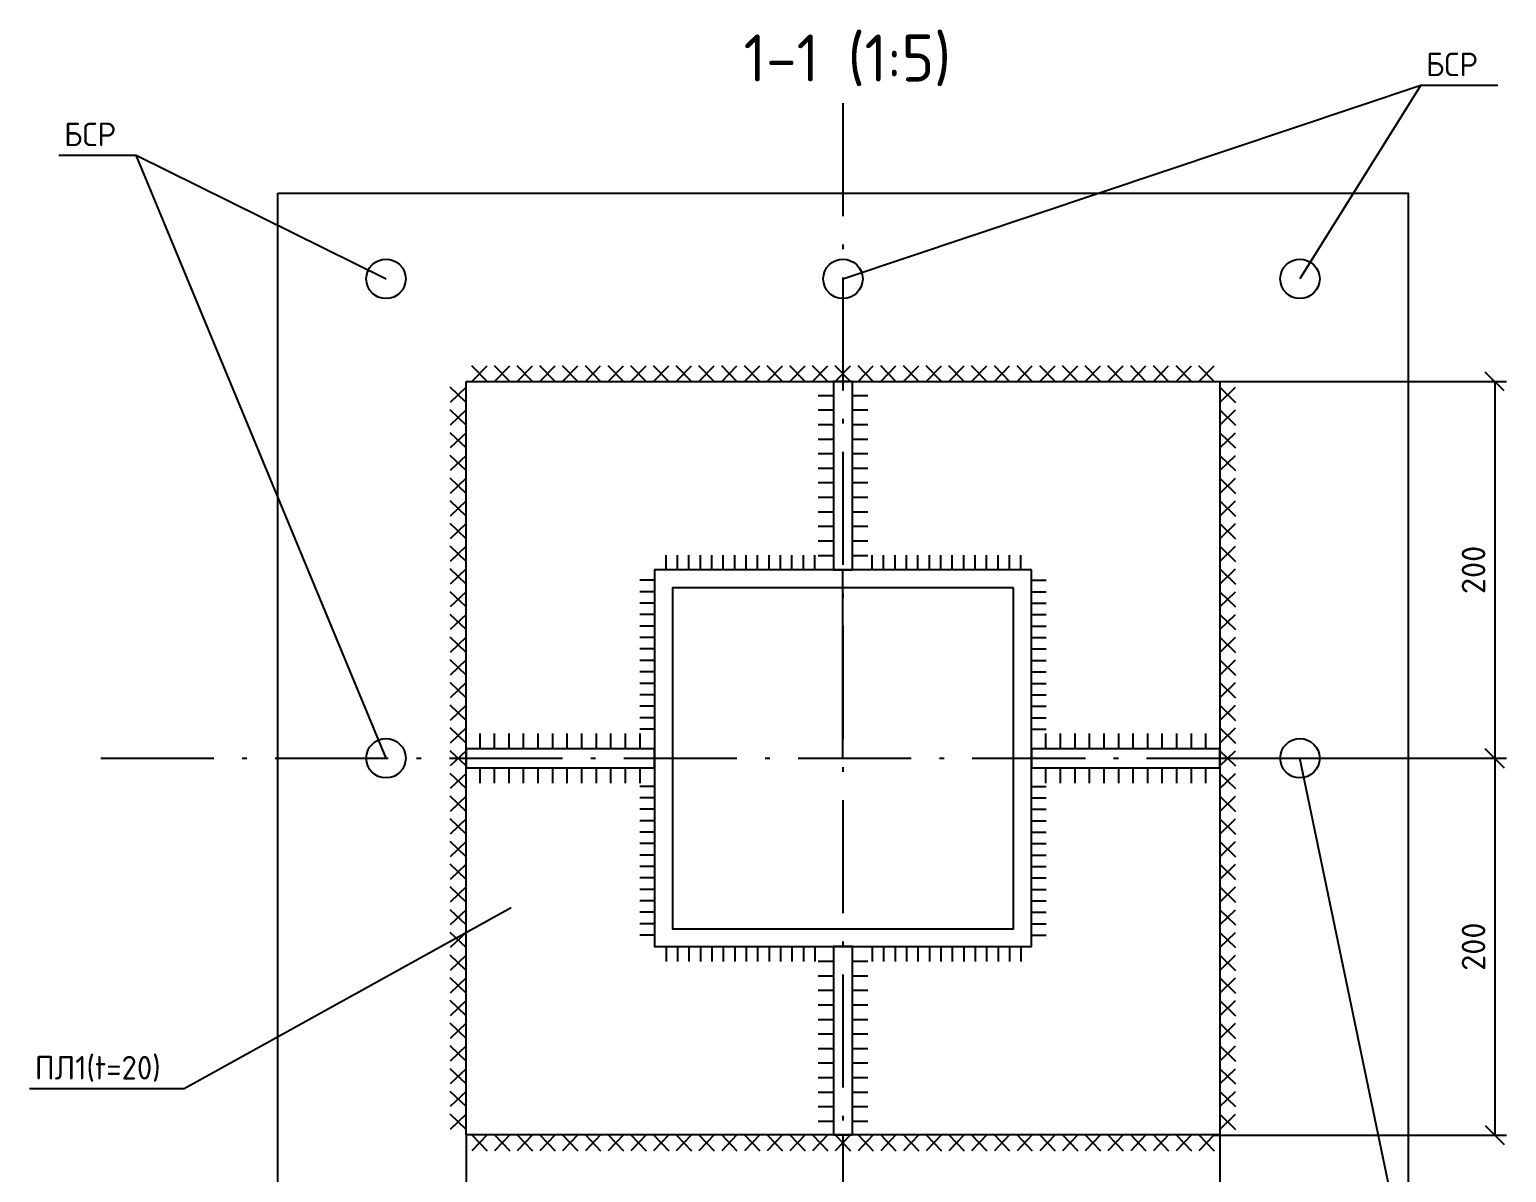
# Model space of a CAD drawing. Header units: millimetres. Extents: x 1601 to 15402, y -324 to 12625.
# Drawn here: x 11617.3 to 11774.1, y 422.4 to 543.8 of the extents above; entities that cross this region are included whole.
import ezdxf

# ---------------------------------------------------------------- set-up
doc = ezdxf.new("R2010")
doc.units = ezdxf.units.MM
doc.linetypes.add('ACAD_ISO10W100', pattern=[18.5, 12, -3, 0.5, -3])
doc.layers.add('РАЗМЕР', color=7, linetype='Continuous')
doc.styles.add('-ISOCPEUR-', font='isocpeur.TTF')
doc.styles.add('GOST', font='GOST Common.ttf')
doc.styles.get("Standard").update_dxf_attribs({"font": 'GOST Common.ttf'})
doc.dimstyles.new('М 1 к 50', dxfattribs={"dimtxt": 2.5, "dimasz": 2, "dimexe": 1.25, "dimexo": 0, "dimgap": 1, "dimtad": 1, "dimdec": 0, "dimlfac": 50, "dimzin": 0, "dimdsep": 46, "dimtxsty": 'GOST', "dimblk": 'OBLIQUE', "dimcen": 0, "dimclrd": 256, "dimclre": 256, "dimclrt": 256, "dimazin": 2, "dimtfac": 1, "dimtdec": 0, "dimtmove": 0, "dimatfit": 3, "dimldrblk": 'NONE', "dimfxl": 1.25, "dimtolj": 1, "dimtzin": 0, "dimlwd": -1, "dimlwe": -1, "dimarcsym": 2})

# ---------------------------------------------------------------- blocks, each defined once
blk = doc.blocks.new('_Oblique')
at = {"color": 0, "linetype": 'ByBlock', "lineweight": -2}
blk.add_line((-0.5, -0.5), (0.5, 0.5), dxfattribs=at)
blk = doc.blocks.new('*D801')
at = {"transparency": 16777216}
for p, q in [((11743.64, 506.42), (11774.07, 506.42)), ((11772.82, 506.42), (11772.82, 466.42)), ((11743.64, 466.42), (11774.07, 466.42))]:
    blk.add_line(p, q, dxfattribs=at)
at = {"layer": 'Defpoints', "color": 0, "transparency": 16777216}
for p in [(11743.64, 506.42), (11743.64, 466.42), (11772.82, 466.42)]:
    blk.add_point(p, dxfattribs=at)
at = {"transparency": 16777216, "xscale": 2, "yscale": 2, "zscale": 2}
for p, rotation in [((11772.82, 506.42), 90), ((11772.82, 466.42), 270)]:
    blk.add_blockref('_Oblique', p, dxfattribs=dict(at, rotation=rotation))
at = {"transparency": 16777216, "insert": (11770.57, 486.42), "char_height": 2.5, "attachment_point": 5, "rotation": 90, "style": '-ISOCPEUR-'}
blk.add_mtext('\\A1;200', dxfattribs=at)
blk = doc.blocks.new('_None')
blk = doc.blocks.new('*D802')
at = {"transparency": 16777216}
for p, q in [((11752.15, 466.42), (11774.07, 466.42)), ((11772.82, 466.42), (11772.82, 426.42)), ((11743.03, 426.42), (11774.07, 426.42))]:
    blk.add_line(p, q, dxfattribs=at)
at = {"layer": 'Defpoints', "color": 0, "transparency": 16777216}
for p in [(11752.15, 466.42), (11743.03, 426.42), (11772.82, 426.42)]:
    blk.add_point(p, dxfattribs=at)
at = {"transparency": 16777216, "xscale": 2, "yscale": 2, "zscale": 2}
for p, rotation in [((11772.82, 466.42), 90), ((11772.82, 426.42), 270)]:
    blk.add_blockref('_Oblique', p, dxfattribs=dict(at, rotation=rotation))
at = {"transparency": 16777216, "insert": (11770.57, 446.42), "char_height": 2.5, "attachment_point": 5, "rotation": 90, "style": '-ISOCPEUR-'}
blk.add_mtext('\\A1;200', dxfattribs=at)
blk = doc.blocks.new('*D803')
at = {"transparency": 16777216}
for p, q in [((11663.64, 426.42), (11663.64, 392.73)), ((11703.64, 426.42), (11703.64, 392.73)), ((11663.64, 393.98), (11703.64, 393.98))]:
    blk.add_line(p, q, dxfattribs=at)
at = {"layer": 'Defpoints', "color": 0, "transparency": 16777216}
for p in [(11663.64, 426.42), (11703.64, 426.42), (11703.64, 393.98)]:
    blk.add_point(p, dxfattribs=at)
at = {"transparency": 16777216, "xscale": 2, "yscale": 2, "zscale": 2, "rotation": 180}
blk.add_blockref('_Oblique', (11663.64, 393.98), dxfattribs=at)
at = {"transparency": 16777216, "xscale": 2, "yscale": 2, "zscale": 2}
blk.add_blockref('_Oblique', (11703.64, 393.98), dxfattribs=at)
at = {"transparency": 16777216, "insert": (11683.64, 396.23), "char_height": 2.5, "attachment_point": 5, "style": '-ISOCPEUR-'}
blk.add_mtext('\\A1;200', dxfattribs=at)
blk = doc.blocks.new('*D804')
at = {"transparency": 16777216}
for p, q in [((11743.64, 426.42), (11743.64, 392.73)), ((11703.64, 406.42), (11703.64, 392.73)), ((11703.64, 393.98), (11743.64, 393.98))]:
    blk.add_line(p, q, dxfattribs=at)
at = {"layer": 'Defpoints', "color": 0, "transparency": 16777216}
for p in [(11743.64, 426.42), (11703.64, 406.42), (11743.64, 393.98)]:
    blk.add_point(p, dxfattribs=at)
at = {"transparency": 16777216, "xscale": 2, "yscale": 2, "zscale": 2, "rotation": 180}
blk.add_blockref('_Oblique', (11703.64, 393.98), dxfattribs=at)
at = {"transparency": 16777216, "xscale": 2, "yscale": 2, "zscale": 2}
blk.add_blockref('_Oblique', (11743.64, 393.98), dxfattribs=at)
at = {"transparency": 16777216, "insert": (11723.64, 396.23), "char_height": 2.5, "attachment_point": 5, "style": '-ISOCPEUR-'}
blk.add_mtext('\\A1;200', dxfattribs=at)

msp = doc.modelspace()

# ---------------------------------------------------------------- linework, layer by layer
at = {"color": 18, "true_color": 0x000000}
for p, q in [((11703.6416, 517.3241), (11764.9663, 537.881)), ((11764.9663, 537.881), (11752.1496, 517.3241)), ((11764.9663, 537.881), (11773.1658, 537.881)), ((11620.4018, 530.4518), (11628.6014, 530.4518)), ((11655.1337, 466.4236), (11628.6014, 530.4518)), ((11628.6014, 530.4518), (11655.1337, 517.3241)), ((11664.2391, 506.4236), (11665.8572, 508.1054)), ((11665.8572, 506.4236), (11664.2391, 508.1054)), ((11666.6508, 506.4236), (11668.2689, 508.1054)), ((11668.2689, 506.4236), (11666.6508, 508.1054)), ((11669.0625, 506.4236), (11670.6806, 508.1054)), ((11670.6806, 506.4236), (11669.0625, 508.1054)), ((11671.4743, 506.4236), (11673.0923, 508.1054)), ((11673.0923, 506.4236), (11671.4743, 508.1054)), ((11673.886, 506.4236), (11675.504, 508.1054)), ((11675.504, 506.4236), (11673.886, 508.1054)), ((11676.2977, 506.4236), (11677.9158, 508.1054)), ((11677.9158, 506.4236), (11676.2977, 508.1054)), ((11678.7094, 506.4236), (11680.3275, 508.1054)), ((11680.3275, 506.4236), (11678.7094, 508.1054)), ((11681.1211, 506.4236), (11682.7392, 508.1054)), ((11682.7392, 506.4236), (11681.1211, 508.1054)), ((11683.5328, 506.4236), (11685.1509, 508.1054)), ((11685.1509, 506.4236), (11683.5328, 508.1054)), ((11685.9446, 506.4236), (11687.5626, 508.1054)), ((11687.5626, 506.4236), (11685.9446, 508.1054)), ((11688.3563, 506.4236), (11689.9744, 508.1054)), ((11689.9744, 506.4236), (11688.3563, 508.1054)), ((11690.768, 506.4236), (11692.3861, 508.1054)), ((11692.3861, 506.4236), (11690.768, 508.1054)), ((11693.1797, 506.4236), (11694.7978, 508.1054)), ((11694.7978, 506.4236), (11693.1797, 508.1054)), ((11695.5914, 506.4236), (11697.2095, 508.1054)), ((11697.2095, 506.4236), (11695.5914, 508.1054)), ((11698.0032, 506.4236), (11699.6212, 508.1054)), ((11699.6212, 506.4236), (11698.0032, 508.1054)), ((11700.4149, 506.4236), (11702.0329, 508.1054)), ((11702.0329, 506.4236), (11700.4149, 508.1054)), ((11702.8266, 506.4236), (11704.4447, 508.1054)), ((11704.4447, 506.4236), (11702.8266, 508.1054)), ((11705.2383, 506.4236), (11706.8564, 508.1054)), ((11706.8564, 506.4236), (11705.2383, 508.1054)), ((11707.65, 506.4236), (11709.2681, 508.1054)), ((11709.2681, 506.4236), (11707.65, 508.1054)), ((11710.0617, 506.4236), (11711.6798, 508.1054)), ((11711.6798, 506.4236), (11710.0617, 508.1054)), ((11712.4735, 506.4236), (11714.0915, 508.1054)), ((11714.0915, 506.4236), (11712.4735, 508.1054)), ((11714.8852, 506.4236), (11716.5033, 508.1054)), ((11716.5033, 506.4236), (11714.8852, 508.1054)), ((11717.2969, 506.4236), (11718.915, 508.1054)), ((11718.915, 506.4236), (11717.2969, 508.1054)), ((11719.7086, 506.4236), (11721.3267, 508.1054)), ((11721.3267, 506.4236), (11719.7086, 508.1054)), ((11722.1203, 506.4236), (11723.7384, 508.1054)), ((11723.7384, 506.4236), (11722.1203, 508.1054)), ((11724.5321, 506.4236), (11726.1501, 508.1054)), ((11726.1501, 506.4236), (11724.5321, 508.1054)), ((11726.9438, 506.4236), (11728.5618, 508.1054)), ((11728.5618, 506.4236), (11726.9438, 508.1054)), ((11729.3555, 506.4236), (11730.9736, 508.1054)), ((11730.9736, 506.4236), (11729.3555, 508.1054)), ((11731.7672, 506.4236), (11733.3853, 508.1054)), ((11733.3853, 506.4236), (11731.7672, 508.1054)), ((11734.1789, 506.4236), (11735.797, 508.1054)), ((11735.797, 506.4236), (11734.1789, 508.1054)), ((11736.5906, 506.4236), (11738.2087, 508.1054)), ((11738.2087, 506.4236), (11736.5906, 508.1054)), ((11739.0024, 506.4236), (11740.6204, 508.1054)), ((11740.6204, 506.4236), (11739.0024, 508.1054)), ((11741.4141, 506.4236), (11743.0322, 508.1054)), ((11743.0322, 506.4236), (11741.4141, 508.1054)), ((11663.6416, 504.196), (11661.9598, 505.8141)), ((11663.6416, 505.8141), (11661.9598, 504.196)), ((11701.0066, 504.9518), (11702.6416, 504.9518)), ((11704.6416, 504.9518), (11706.2767, 504.9518)), ((11743.6416, 504.196), (11745.3235, 505.8141)), ((11743.6416, 505.8141), (11745.3235, 504.196)), ((11663.6416, 501.7843), (11661.9598, 503.4024)), ((11663.6416, 503.4024), (11661.9598, 501.7843)), ((11701.0066, 503.4078), (11702.6416, 503.4078)), ((11704.6416, 503.4078), (11706.2767, 503.4078)), ((11743.6416, 501.7843), (11745.3235, 503.4024)), ((11743.6416, 503.4024), (11745.3235, 501.7843)), ((11701.0066, 501.8638), (11702.6416, 501.8638)), ((11704.6416, 501.8638), (11706.2767, 501.8638)), ((11663.6416, 499.3726), (11661.9598, 500.9907)), ((11663.6416, 500.9907), (11661.9598, 499.3726)), ((11701.0066, 500.3198), (11702.6416, 500.3198)), ((11704.6416, 500.3198), (11706.2767, 500.3198)), ((11743.6416, 499.3726), (11745.3235, 500.9907)), ((11743.6416, 500.9907), (11745.3235, 499.3726)), ((11663.6416, 496.9609), (11661.9598, 498.579)), ((11663.6416, 498.579), (11661.9598, 496.9609)), ((11701.0066, 498.7757), (11702.6416, 498.7757)), ((11704.6416, 498.7757), (11706.2767, 498.7757)), ((11743.6416, 496.9609), (11745.3235, 498.579)), ((11743.6416, 498.579), (11745.3235, 496.9609)), ((11701.0066, 497.2317), (11702.6416, 497.2317)), ((11704.6416, 497.2317), (11706.2767, 497.2317)), ((11663.6416, 494.5492), (11661.9598, 496.1672)), ((11663.6416, 496.1672), (11661.9598, 494.5492)), ((11701.0066, 495.6877), (11702.6416, 495.6877)), ((11704.6416, 495.6877), (11706.2767, 495.6877)), ((11743.6416, 494.5492), (11745.3235, 496.1672)), ((11743.6416, 496.1672), (11745.3235, 494.5492)), ((11701.0066, 494.1437), (11702.6416, 494.1437)), ((11704.6416, 494.1437), (11706.2767, 494.1437)), ((11663.6416, 492.1375), (11661.9598, 493.7555)), ((11663.6416, 493.7555), (11661.9598, 492.1375)), ((11701.0066, 492.5997), (11702.6416, 492.5997)), ((11704.6416, 492.5997), (11706.2767, 492.5997)), ((11743.6416, 492.1375), (11745.3235, 493.7555)), ((11743.6416, 493.7555), (11745.3235, 492.1375)), ((11663.6416, 489.7257), (11661.9598, 491.3438)), ((11663.6416, 491.3438), (11661.9598, 489.7257)), ((11701.0066, 491.0556), (11702.6416, 491.0556)), ((11704.6416, 491.0556), (11706.2767, 491.0556)), ((11743.6416, 489.7257), (11745.3235, 491.3438)), ((11743.6416, 491.3438), (11745.3235, 489.7257)), ((11701.0066, 489.5116), (11702.6416, 489.5116)), ((11704.6416, 489.5116), (11706.2767, 489.5116)), ((11663.6416, 487.314), (11661.9598, 488.9321)), ((11663.6416, 488.9321), (11661.9598, 487.314)), ((11684.8571, 486.4236), (11684.8571, 488.0022)), ((11686.0726, 486.4236), (11686.0726, 488.0022)), ((11687.2881, 486.4236), (11687.2881, 488.0022)), ((11688.5036, 486.4236), (11688.5036, 488.0022)), ((11689.719, 486.4236), (11689.719, 488.0022)), ((11690.9345, 486.4236), (11690.9345, 488.0022)), ((11692.15, 486.4236), (11692.15, 488.0022)), ((11693.3655, 486.4236), (11693.3655, 488.0022)), ((11694.581, 486.4236), (11694.581, 488.0022)), ((11695.7965, 486.4236), (11695.7965, 488.0022)), ((11697.0119, 486.4236), (11697.0119, 488.0022)), ((11698.2274, 486.4236), (11698.2274, 488.0022)), ((11699.4429, 486.4236), (11699.4429, 488.0022)), ((11700.6584, 486.4236), (11700.6584, 488.0022)), ((11701.0066, 487.9676), (11702.6416, 487.9676)), ((11704.6416, 487.9676), (11706.2767, 487.9676)), ((11706.7358, 486.4236), (11706.7358, 488.0022)), ((11707.9513, 486.4236), (11707.9513, 488.0022)), ((11709.1668, 486.4236), (11709.1668, 488.0022)), ((11710.3823, 486.4236), (11710.3823, 488.0022)), ((11711.5977, 486.4236), (11711.5977, 488.0022)), ((11712.8132, 486.4236), (11712.8132, 488.0022)), ((11714.0287, 486.4236), (11714.0287, 488.0022)), ((11715.2442, 486.4236), (11715.2442, 488.0022)), ((11716.4597, 486.4236), (11716.4597, 488.0022)), ((11717.6752, 486.4236), (11717.6752, 488.0022)), ((11718.8906, 486.4236), (11718.8906, 488.0022)), ((11720.1061, 486.4236), (11720.1061, 488.0022)), ((11721.3216, 486.4236), (11721.3216, 488.0022)), ((11722.5371, 486.4236), (11722.5371, 488.0022)), ((11743.6416, 487.314), (11745.3235, 488.9321)), ((11743.6416, 488.9321), (11745.3235, 487.314)), ((11663.6416, 484.9023), (11661.9598, 486.5204)), ((11663.6416, 486.5204), (11661.9598, 484.9023)), ((11703.6416, 466.4236), (11703.6416, 486.4236)), ((11743.6416, 484.9023), (11745.3235, 486.5204)), ((11743.6416, 486.5204), (11745.3235, 484.9023)), ((11683.6416, 485.3191), (11682.063, 485.3191)), ((11723.6416, 485.3191), (11725.2202, 485.3191)), ((11663.6416, 482.4906), (11661.9598, 484.1087)), ((11663.6416, 484.1087), (11661.9598, 482.4906)), ((11683.6416, 484.1036), (11682.063, 484.1036)), ((11683.6416, 482.8881), (11682.063, 482.8881)), ((11723.6416, 484.1036), (11725.2202, 484.1036)), ((11723.6416, 482.8881), (11725.2202, 482.8881)), ((11743.6416, 482.4906), (11745.3235, 484.1087)), ((11743.6416, 484.1087), (11745.3235, 482.4906)), ((11663.6416, 480.0789), (11661.9598, 481.6969)), ((11663.6416, 481.6969), (11661.9598, 480.0789)), ((11683.6416, 481.6726), (11682.063, 481.6726)), ((11723.6416, 481.6726), (11725.2202, 481.6726)), ((11743.6416, 480.0789), (11745.3235, 481.6969)), ((11743.6416, 481.6969), (11745.3235, 480.0789)), ((11683.6416, 480.4571), (11682.063, 480.4571)), ((11723.6416, 480.4571), (11725.2202, 480.4571)), ((11663.6416, 477.6671), (11661.9598, 479.2852)), ((11663.6416, 479.2852), (11661.9598, 477.6671)), ((11683.6416, 479.2416), (11682.063, 479.2416)), ((11723.6416, 479.2416), (11725.2202, 479.2416)), ((11743.6416, 477.6671), (11745.3235, 479.2852)), ((11743.6416, 479.2852), (11745.3235, 477.6671)), ((11663.6416, 475.2554), (11661.9598, 476.8735)), ((11663.6416, 476.8735), (11661.9598, 475.2554)), ((11683.6416, 478.0262), (11682.063, 478.0262)), ((11683.6416, 476.8107), (11682.063, 476.8107)), ((11723.6416, 478.0262), (11725.2202, 478.0262)), ((11723.6416, 476.8107), (11725.2202, 476.8107)), ((11743.6416, 475.2554), (11745.3235, 476.8735)), ((11743.6416, 476.8735), (11745.3235, 475.2554)), ((11683.6416, 475.5952), (11682.063, 475.5952)), ((11723.6416, 475.5952), (11725.2202, 475.5952)), ((11663.6416, 472.8437), (11661.9598, 474.4618)), ((11663.6416, 474.4618), (11661.9598, 472.8437)), ((11683.6416, 474.3797), (11682.063, 474.3797)), ((11723.6416, 474.3797), (11725.2202, 474.3797)), ((11743.6416, 472.8437), (11745.3235, 474.4618)), ((11743.6416, 474.4618), (11745.3235, 472.8437)), ((11663.6416, 470.432), (11661.9598, 472.0501)), ((11663.6416, 472.0501), (11661.9598, 470.432)), ((11683.6416, 473.1642), (11682.063, 473.1642)), ((11683.6416, 471.9487), (11682.063, 471.9487)), ((11723.6416, 473.1642), (11725.2202, 473.1642)), ((11723.6416, 471.9487), (11725.2202, 471.9487)), ((11743.6416, 470.432), (11745.3235, 472.0501)), ((11743.6416, 472.0501), (11745.3235, 470.432)), ((11683.6416, 470.7332), (11682.063, 470.7332)), ((11723.6416, 470.7332), (11725.2202, 470.7332)), ((11663.6416, 468.0203), (11661.9598, 469.6383)), ((11663.6416, 469.6383), (11661.9598, 468.0203)), ((11665.1134, 467.4236), (11665.1134, 469.0586)), ((11666.6574, 467.4236), (11666.6574, 469.0586)), ((11668.2014, 467.4236), (11668.2014, 469.0586)), ((11669.7454, 467.4236), (11669.7454, 469.0586)), ((11671.2895, 467.4236), (11671.2895, 469.0586)), ((11672.8335, 467.4236), (11672.8335, 469.0586)), ((11674.3775, 467.4236), (11674.3775, 469.0586)), ((11675.9215, 467.4236), (11675.9215, 469.0586)), ((11677.4655, 467.4236), (11677.4655, 469.0586)), ((11679.0096, 467.4236), (11679.0096, 469.0586)), ((11680.5536, 467.4236), (11680.5536, 469.0586)), ((11683.6416, 469.5178), (11682.063, 469.5178)), ((11682.0976, 467.4236), (11682.0976, 469.0586)), ((11723.6416, 469.5178), (11725.2202, 469.5178)), ((11725.1856, 467.4236), (11725.1856, 469.0586)), ((11726.7297, 467.4236), (11726.7297, 469.0586)), ((11728.2737, 467.4236), (11728.2737, 469.0586)), ((11729.8177, 467.4236), (11729.8177, 469.0586)), ((11731.3617, 467.4236), (11731.3617, 469.0586)), ((11732.9057, 467.4236), (11732.9057, 469.0586)), ((11734.4498, 467.4236), (11734.4498, 469.0586)), ((11735.9938, 467.4236), (11735.9938, 469.0586)), ((11737.5378, 467.4236), (11737.5378, 469.0586)), ((11739.0818, 467.4236), (11739.0818, 469.0586)), ((11740.6258, 467.4236), (11740.6258, 469.0586)), ((11742.1699, 467.4236), (11742.1699, 469.0586)), ((11743.6416, 468.0203), (11745.3235, 469.6383)), ((11743.6416, 469.6383), (11745.3235, 468.0203)), ((11663.6416, 465.6085), (11661.9598, 467.2266)), ((11663.6416, 467.2266), (11661.9598, 465.6085)), ((11743.6416, 465.6085), (11745.3235, 467.2266)), ((11743.6416, 467.2266), (11745.3235, 465.6085)), ((11767.3342, 393.4639), (11752.1496, 466.4236)), ((11663.6416, 463.1968), (11661.9598, 464.8149)), ((11663.6416, 464.8149), (11661.9598, 463.1968)), ((11665.1134, 463.7885), (11665.1134, 465.4236)), ((11666.6574, 463.7885), (11666.6574, 465.4236)), ((11668.2014, 463.7885), (11668.2014, 465.4236)), ((11669.7454, 463.7885), (11669.7454, 465.4236)), ((11671.2895, 463.7885), (11671.2895, 465.4236)), ((11672.8335, 463.7885), (11672.8335, 465.4236)), ((11674.3775, 463.7885), (11674.3775, 465.4236)), ((11675.9215, 463.7885), (11675.9215, 465.4236)), ((11677.4655, 463.7885), (11677.4655, 465.4236)), ((11679.0096, 463.7885), (11679.0096, 465.4236)), ((11680.5536, 463.7885), (11680.5536, 465.4236)), ((11682.0976, 463.7885), (11682.0976, 465.4236)), ((11725.1856, 463.7885), (11725.1856, 465.4236)), ((11726.7297, 463.7885), (11726.7297, 465.4236)), ((11728.2737, 463.7885), (11728.2737, 465.4236)), ((11729.8177, 463.7885), (11729.8177, 465.4236)), ((11731.3617, 463.7885), (11731.3617, 465.4236)), ((11732.9057, 463.7885), (11732.9057, 465.4236)), ((11734.4498, 463.7885), (11734.4498, 465.4236)), ((11735.9938, 463.7885), (11735.9938, 465.4236)), ((11737.5378, 463.7885), (11737.5378, 465.4236)), ((11739.0818, 463.7885), (11739.0818, 465.4236)), ((11740.6258, 463.7885), (11740.6258, 465.4236)), ((11742.1699, 463.7885), (11742.1699, 465.4236)), ((11743.6416, 463.1968), (11745.3235, 464.8149)), ((11743.6416, 464.8149), (11745.3235, 463.1968)), ((11683.6416, 463.4403), (11682.063, 463.4403)), ((11723.6416, 463.4403), (11725.2202, 463.4403)), ((11663.6416, 460.7851), (11661.9598, 462.4032)), ((11663.6416, 462.4032), (11661.9598, 460.7851)), ((11683.6416, 462.2249), (11682.063, 462.2249)), ((11683.6416, 461.0094), (11682.063, 461.0094)), ((11723.6416, 462.2249), (11725.2202, 462.2249)), ((11723.6416, 461.0094), (11725.2202, 461.0094)), ((11743.6416, 460.7851), (11745.3235, 462.4032)), ((11743.6416, 462.4032), (11745.3235, 460.7851)), ((11663.6416, 458.3734), (11661.9598, 459.9915)), ((11663.6416, 459.9915), (11661.9598, 458.3734)), ((11683.6416, 459.7939), (11682.063, 459.7939)), ((11723.6416, 459.7939), (11725.2202, 459.7939)), ((11743.6416, 458.3734), (11745.3235, 459.9915)), ((11743.6416, 459.9915), (11745.3235, 458.3734)), ((11683.6416, 458.5784), (11682.063, 458.5784)), ((11723.6416, 458.5784), (11725.2202, 458.5784)), ((11663.6416, 455.9617), (11661.9598, 457.5798)), ((11663.6416, 457.5798), (11661.9598, 455.9617)), ((11683.6416, 457.3629), (11682.063, 457.3629)), ((11723.6416, 457.3629), (11725.2202, 457.3629)), ((11743.6416, 455.9617), (11745.3235, 457.5798)), ((11743.6416, 457.5798), (11745.3235, 455.9617)), ((11663.6416, 453.55), (11661.9598, 455.168)), ((11663.6416, 455.168), (11661.9598, 453.55)), ((11683.6416, 456.1474), (11682.063, 456.1474)), ((11683.6416, 454.932), (11682.063, 454.932)), ((11723.6416, 456.1474), (11725.2202, 456.1474)), ((11723.6416, 454.932), (11725.2202, 454.932)), ((11743.6416, 453.55), (11745.3235, 455.168)), ((11743.6416, 455.168), (11745.3235, 453.55)), ((11683.6416, 453.7165), (11682.063, 453.7165)), ((11723.6416, 453.7165), (11725.2202, 453.7165)), ((11663.6416, 451.1382), (11661.9598, 452.7563)), ((11663.6416, 452.7563), (11661.9598, 451.1382)), ((11683.6416, 452.501), (11682.063, 452.501)), ((11723.6416, 452.501), (11725.2202, 452.501)), ((11743.6416, 451.1382), (11745.3235, 452.7563)), ((11743.6416, 452.7563), (11745.3235, 451.1382)), ((11633.6953, 431.3465), (11668.4315, 450.5952)), ((11663.6416, 448.7265), (11661.9598, 450.3446)), ((11663.6416, 450.3446), (11661.9598, 448.7265)), ((11683.6416, 451.2855), (11682.063, 451.2855)), ((11683.6416, 450.07), (11682.063, 450.07)), ((11723.6416, 451.2855), (11725.2202, 451.2855)), ((11723.6416, 450.07), (11725.2202, 450.07)), ((11743.6416, 448.7265), (11745.3235, 450.3446)), ((11743.6416, 450.3446), (11745.3235, 448.7265)), ((11683.6416, 448.8545), (11682.063, 448.8545)), ((11723.6416, 448.8545), (11725.2202, 448.8545)), ((11663.6416, 446.3148), (11661.9598, 447.9329)), ((11663.6416, 447.9329), (11661.9598, 446.3148)), ((11683.6416, 447.6391), (11682.063, 447.6391)), ((11723.6416, 447.6391), (11725.2202, 447.6391)), ((11743.6416, 446.3148), (11745.3235, 447.9329)), ((11743.6416, 447.9329), (11745.3235, 446.3148)), ((11663.6416, 443.9031), (11661.9598, 445.5212)), ((11663.6416, 445.5212), (11661.9598, 443.9031)), ((11684.8571, 446.4236), (11684.8571, 444.845)), ((11686.0726, 446.4236), (11686.0726, 444.845)), ((11687.2881, 446.4236), (11687.2881, 444.845)), ((11688.5036, 446.4236), (11688.5036, 444.845)), ((11689.719, 446.4236), (11689.719, 444.845)), ((11690.9345, 446.4236), (11690.9345, 444.845)), ((11692.15, 446.4236), (11692.15, 444.845)), ((11693.3655, 446.4236), (11693.3655, 444.845)), ((11694.581, 446.4236), (11694.581, 444.845)), ((11695.7965, 446.4236), (11695.7965, 444.845)), ((11697.0119, 446.4236), (11697.0119, 444.845)), ((11698.2274, 446.4236), (11698.2274, 444.845)), ((11699.4429, 446.4236), (11699.4429, 444.845)), ((11700.6584, 446.4236), (11700.6584, 444.845)), ((11706.7358, 446.4236), (11706.7358, 444.845)), ((11707.9513, 446.4236), (11707.9513, 444.845)), ((11709.1668, 446.4236), (11709.1668, 444.845)), ((11710.3823, 446.4236), (11710.3823, 444.845)), ((11711.5977, 446.4236), (11711.5977, 444.845)), ((11712.8132, 446.4236), (11712.8132, 444.845)), ((11714.0287, 446.4236), (11714.0287, 444.845)), ((11715.2442, 446.4236), (11715.2442, 444.845)), ((11716.4597, 446.4236), (11716.4597, 444.845)), ((11717.6752, 446.4236), (11717.6752, 444.845)), ((11718.8906, 446.4236), (11718.8906, 444.845)), ((11720.1061, 446.4236), (11720.1061, 444.845)), ((11721.3216, 446.4236), (11721.3216, 444.845)), ((11722.5371, 446.4236), (11722.5371, 444.845)), ((11743.6416, 443.9031), (11745.3235, 445.5212)), ((11743.6416, 445.5212), (11745.3235, 443.9031)), ((11701.0066, 444.8796), (11702.6416, 444.8796)), ((11704.6416, 444.8796), (11706.2767, 444.8796)), ((11663.6416, 441.4914), (11661.9598, 443.1094)), ((11663.6416, 443.1094), (11661.9598, 441.4914)), ((11701.0066, 443.3355), (11702.6416, 443.3355)), ((11704.6416, 443.3355), (11706.2767, 443.3355)), ((11743.6416, 441.4914), (11745.3235, 443.1094)), ((11743.6416, 443.1094), (11745.3235, 441.4914)), ((11663.6416, 439.0796), (11661.9598, 440.6977)), ((11663.6416, 440.6977), (11661.9598, 439.0796)), ((11701.0066, 441.7915), (11702.6416, 441.7915)), ((11704.6416, 441.7915), (11706.2767, 441.7915)), ((11743.6416, 439.0796), (11745.3235, 440.6977)), ((11743.6416, 440.6977), (11745.3235, 439.0796)), ((11701.0066, 440.2475), (11702.6416, 440.2475)), ((11704.6416, 440.2475), (11706.2767, 440.2475)), ((11663.6416, 436.6679), (11661.9598, 438.286)), ((11663.6416, 438.286), (11661.9598, 436.6679)), ((11701.0066, 438.7035), (11702.6416, 438.7035)), ((11704.6416, 438.7035), (11706.2767, 438.7035)), ((11743.6416, 436.6679), (11745.3235, 438.286)), ((11743.6416, 438.286), (11745.3235, 436.6679)), ((11663.6416, 434.2562), (11661.9598, 435.8743)), ((11663.6416, 435.8743), (11661.9598, 434.2562)), ((11701.0066, 437.1595), (11702.6416, 437.1595)), ((11704.6416, 437.1595), (11706.2767, 437.1595)), ((11743.6416, 434.2562), (11745.3235, 435.8743)), ((11743.6416, 435.8743), (11745.3235, 434.2562)), ((11701.0066, 435.6154), (11702.6416, 435.6154)), ((11704.6416, 435.6154), (11706.2767, 435.6154)), ((11663.6416, 431.8445), (11661.9598, 433.4626)), ((11663.6416, 433.4626), (11661.9598, 431.8445)), ((11701.0066, 434.0714), (11702.6416, 434.0714)), ((11704.6416, 434.0714), (11706.2767, 434.0714)), ((11743.6416, 431.8445), (11745.3235, 433.4626)), ((11743.6416, 433.4626), (11745.3235, 431.8445)), ((11617.2961, 431.3465), (11633.6953, 431.3465)), ((11701.0066, 432.5274), (11702.6416, 432.5274)), ((11704.6416, 432.5274), (11706.2767, 432.5274)), ((11663.6416, 429.4328), (11661.9598, 431.0509)), ((11663.6416, 431.0509), (11661.9598, 429.4328)), ((11701.0066, 430.9834), (11702.6416, 430.9834)), ((11704.6416, 430.9834), (11706.2767, 430.9834)), ((11743.6416, 429.4328), (11745.3235, 431.0509)), ((11743.6416, 431.0509), (11745.3235, 429.4328)), ((11663.6416, 427.0211), (11661.9598, 428.6391)), ((11663.6416, 428.6391), (11661.9598, 427.0211)), ((11701.0066, 429.4394), (11702.6416, 429.4394)), ((11704.6416, 429.4394), (11706.2767, 429.4394)), ((11743.6416, 427.0211), (11745.3235, 428.6391)), ((11743.6416, 428.6391), (11745.3235, 427.0211)), ((11664.2391, 426.4236), (11665.8572, 424.7417)), ((11665.8572, 426.4236), (11664.2391, 424.7417)), ((11666.6508, 426.4236), (11668.2689, 424.7417)), ((11668.2689, 426.4236), (11666.6508, 424.7417)), ((11669.0625, 426.4236), (11670.6806, 424.7417)), ((11670.6806, 426.4236), (11669.0625, 424.7417)), ((11671.4743, 426.4236), (11673.0923, 424.7417)), ((11673.0923, 426.4236), (11671.4743, 424.7417)), ((11673.886, 426.4236), (11675.504, 424.7417)), ((11675.504, 426.4236), (11673.886, 424.7417)), ((11676.2977, 426.4236), (11677.9158, 424.7417)), ((11677.9158, 426.4236), (11676.2977, 424.7417)), ((11678.7094, 426.4236), (11680.3275, 424.7417)), ((11680.3275, 426.4236), (11678.7094, 424.7417)), ((11681.1211, 426.4236), (11682.7392, 424.7417)), ((11682.7392, 426.4236), (11681.1211, 424.7417)), ((11683.5328, 426.4236), (11685.1509, 424.7417)), ((11685.1509, 426.4236), (11683.5328, 424.7417)), ((11685.9446, 426.4236), (11687.5626, 424.7417)), ((11687.5626, 426.4236), (11685.9446, 424.7417)), ((11688.3563, 426.4236), (11689.9744, 424.7417)), ((11689.9744, 426.4236), (11688.3563, 424.7417)), ((11690.768, 426.4236), (11692.3861, 424.7417)), ((11692.3861, 426.4236), (11690.768, 424.7417)), ((11693.1797, 426.4236), (11694.7978, 424.7417)), ((11694.7978, 426.4236), (11693.1797, 424.7417)), ((11695.5914, 426.4236), (11697.2095, 424.7417)), ((11697.2095, 426.4236), (11695.5914, 424.7417)), ((11698.0032, 426.4236), (11699.6212, 424.7417)), ((11699.6212, 426.4236), (11698.0032, 424.7417)), ((11700.4149, 426.4236), (11702.0329, 424.7417)), ((11702.0329, 426.4236), (11700.4149, 424.7417)), ((11701.0066, 427.8953), (11702.6416, 427.8953)), ((11702.8266, 426.4236), (11704.4447, 424.7417)), ((11704.4447, 426.4236), (11702.8266, 424.7417)), ((11704.6416, 427.8953), (11706.2767, 427.8953)), ((11705.2383, 426.4236), (11706.8564, 424.7417)), ((11706.8564, 426.4236), (11705.2383, 424.7417)), ((11707.65, 426.4236), (11709.2681, 424.7417)), ((11709.2681, 426.4236), (11707.65, 424.7417)), ((11710.0617, 426.4236), (11711.6798, 424.7417)), ((11711.6798, 426.4236), (11710.0617, 424.7417)), ((11712.4735, 426.4236), (11714.0915, 424.7417)), ((11714.0915, 426.4236), (11712.4735, 424.7417)), ((11714.8852, 426.4236), (11716.5033, 424.7417)), ((11716.5033, 426.4236), (11714.8852, 424.7417)), ((11717.2969, 426.4236), (11718.915, 424.7417)), ((11718.915, 426.4236), (11717.2969, 424.7417)), ((11719.7086, 426.4236), (11721.3267, 424.7417)), ((11721.3267, 426.4236), (11719.7086, 424.7417)), ((11722.1203, 426.4236), (11723.7384, 424.7417)), ((11723.7384, 426.4236), (11722.1203, 424.7417)), ((11724.5321, 426.4236), (11726.1501, 424.7417)), ((11726.1501, 426.4236), (11724.5321, 424.7417)), ((11726.9438, 426.4236), (11728.5618, 424.7417)), ((11728.5618, 426.4236), (11726.9438, 424.7417)), ((11729.3555, 426.4236), (11730.9736, 424.7417)), ((11730.9736, 426.4236), (11729.3555, 424.7417)), ((11731.7672, 426.4236), (11733.3853, 424.7417)), ((11733.3853, 426.4236), (11731.7672, 424.7417)), ((11734.1789, 426.4236), (11735.797, 424.7417)), ((11735.797, 426.4236), (11734.1789, 424.7417)), ((11736.5906, 426.4236), (11738.2087, 424.7417)), ((11738.2087, 426.4236), (11736.5906, 424.7417)), ((11739.0024, 426.4236), (11740.6204, 424.7417)), ((11740.6204, 426.4236), (11739.0024, 424.7417)), ((11741.4141, 426.4236), (11743.0322, 424.7417)), ((11743.0322, 426.4236), (11741.4141, 424.7417))]:
    msp.add_line(p, q, dxfattribs=at)
at = {"color": 18, "linetype": 'ACAD_ISO10W100', "true_color": 0x000000}
for p, q in [((11703.6416, 535.9723), (11703.6416, 406.4236)), ((11624.8701, 466.4236), (11763.6416, 466.4236))]:
    msp.add_line(p, q, dxfattribs=at)
at = {"color": 18, "true_color": 0x000000}
for points in [[(11643.6416, 526.4236), (11763.6416, 526.4236), (11763.6416, 406.4236), (11643.6416, 406.4236)], [(11663.6416, 506.4236), (11743.6416, 506.4236), (11743.6416, 426.4236), (11663.6416, 426.4236)], [(11704.6416, 506.4236), (11702.6416, 506.4236), (11702.6416, 486.4236), (11704.6416, 486.4236)], [(11723.6416, 486.4236), (11683.6416, 486.4236), (11683.6416, 446.4236), (11723.6416, 446.4236)], [(11721.741, 484.523), (11685.5422, 484.523), (11685.5422, 448.3242), (11721.741, 448.3242)], [(11663.6416, 467.4236), (11663.6416, 465.4236), (11683.6416, 465.4236), (11683.6416, 467.4236)], [(11723.6416, 467.4236), (11723.6416, 465.4236), (11743.6416, 465.4236), (11743.6416, 467.4236)], [(11704.6416, 446.4236), (11702.6416, 446.4236), (11702.6416, 426.4236), (11704.6416, 426.4236)]]:
    msp.add_lwpolyline(points, close=True, dxfattribs=at)
for centre in [(11655.1337, 517.3241), (11703.6416, 517.3241), (11752.1496, 517.3241), (11655.1337, 466.4236), (11752.1496, 466.4236)]:
    msp.add_circle(centre, 2.0918, dxfattribs=at)

# ---------------------------------------------------------------- texts
at = {"layer": 'РАЗМЕР', "color": 18, "true_color": 0x000000}
for s, height, p in [('1-1 (1:5)', 5, (11693.0882, 538.277)), ('БСР', 2.5, (11765.5305, 538.8487)), ('БСР', 2.5, (11620.9661, 531.4196)), ('ПЛ1(t=20)', 2.5, (11617.8604, 432.3142))]:
    msp.add_text(s, height=height, dxfattribs=at).set_placement(p)

# ---------------------------------------------------------------- dimensions: what is measured, and where the dimension line sits
at = {"color": 18, "true_color": 0x000000}
for base, p1, p2, picture, middle in [((11772.8177, 466.4236), (11743.6416, 506.4236), (11743.6416, 466.4236), '*D801', (11770.5677, 486.4236)), ((11772.8177, 426.4236), (11752.1496, 466.4236), (11743.0322, 426.4236), '*D802', (11770.5677, 446.4236))]:
    dim = msp.add_linear_dim(base=base, p1=p1, p2=p2, angle=90, text='200', dimstyle='М 1 к 50', override={"dimtxsty": '-ISOCPEUR-'}, dxfattribs=at)
    dim.commit()
    dim.dimension.update_dxf_attribs({"geometry": picture, "text_midpoint": middle})
for base, p1, p2, picture, middle in [((11703.6416, 393.9752), (11663.6416, 426.4236), (11703.6416, 426.4236), '*D803', (11683.6416, 396.2252)), ((11743.6416, 393.9752), (11703.6416, 406.4236), (11743.6416, 426.4236), '*D804', (11723.6416, 396.2252))]:
    dim = msp.add_linear_dim(base=base, p1=p1, p2=p2, text='200', dimstyle='М 1 к 50', override={"dimtxsty": '-ISOCPEUR-'}, dxfattribs=at)
    dim.commit()
    dim.dimension.update_dxf_attribs({"geometry": picture, "text_midpoint": middle})

doc.saveas('drawing.dxf')
